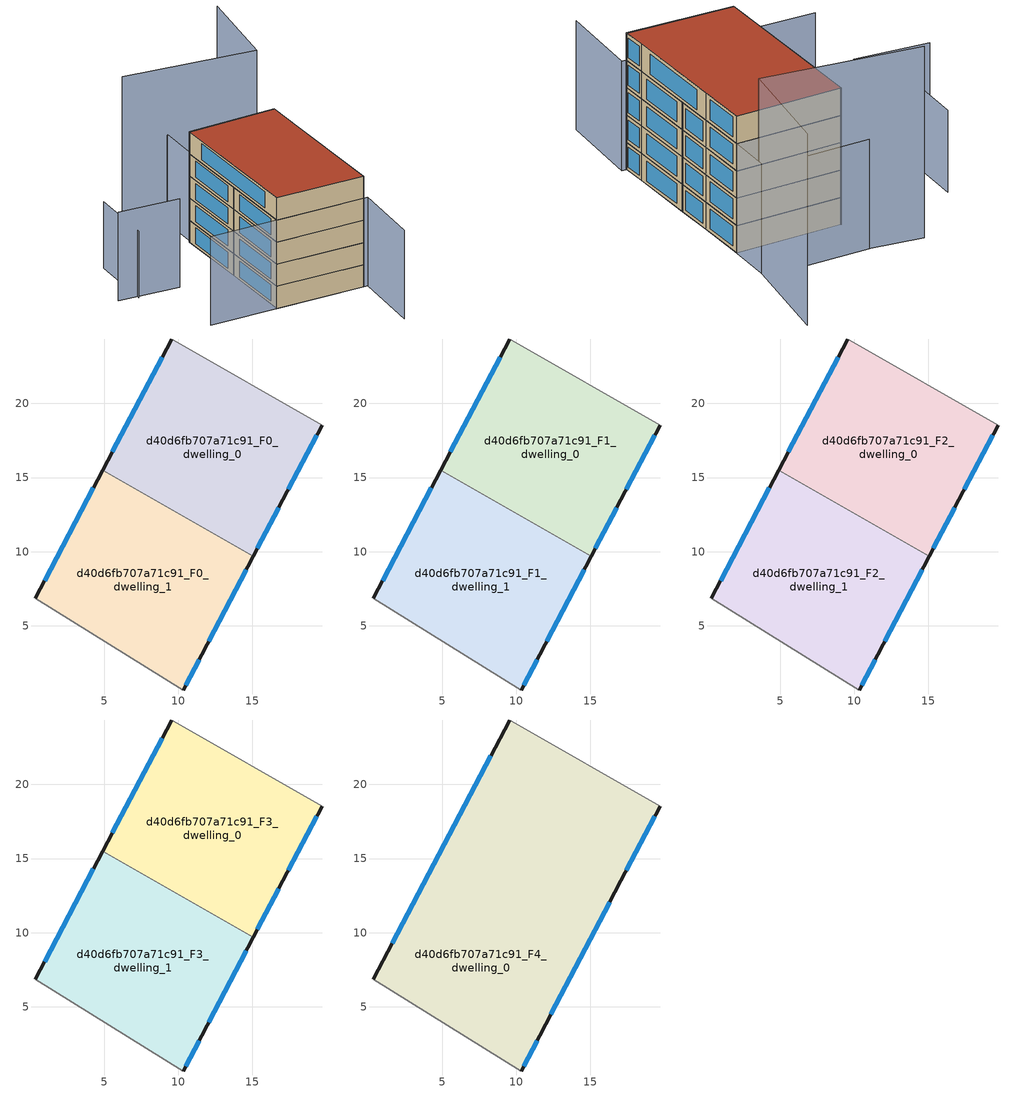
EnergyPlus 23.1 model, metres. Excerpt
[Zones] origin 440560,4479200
d40d6fb707a71c91_F0_dwelling_0
 floor ground (EU_floor_Construction): 17.06,13.51 19.71,18.54 9.7,24.25 9.55,24.35 4.9,15.5 15.06,9.7 z0
 wall outside (EU_wall_Construction): 19.71,18.54 17.06,13.51 15.06,9.7 / 4.9,15.5 9.55,24.35 z0:3
 wall adiabatic (EU_wall_Construction): 9.55,24.35 9.7,24.25 19.71,18.54 z0:3
 wall to d40d6fb707a71c91_F0_dwelling_1 (EU_wall_Construction): 15.06,9.7 4.9,15.5 z0:3
 window (EU_Window_Construction): 19.34,17.84 17.42,14.21 / 16.78,12.98 15.34,10.23 / 5.55,16.73 8.91,23.12 z0.42:2.58
d40d6fb707a71c91_F0_dwelling_1
 floor ground (EU_floor_Construction): 11.57,3.04 15.06,9.7 4.9,15.5 0.36,6.86 10.34,0.67 z0
 wall outside (EU_wall_Construction): 15.06,9.7 11.57,3.04 10.34,0.67 / 0.36,6.86 4.9,15.5 z0:3
 wall adiabatic (EU_wall_Construction): 10.34,0.67 0.36,6.86 z0:3
 window (EU_Window_Construction): 14.58,8.77 12.06,3.96 / 11.4,2.71 10.51,1 / 0.99,8.06 4.27,14.3 z0.42:2.58
d40d6fb707a71c91_F1_dwelling_0
 floor to d40d6fb707a71c91_F0_dwelling_0 (EU_floor_Construction): 17.06,13.51 19.71,18.54 9.7,24.25 9.55,24.35 4.9,15.5 15.06,9.7 z3
 wall outside (EU_wall_Construction): 19.71,18.54 17.06,13.51 15.06,9.7 / 4.9,15.5 9.55,24.35 z3:6
 wall adiabatic (EU_wall_Construction): 9.55,24.35 9.7,24.25 19.71,18.54 z3:6
 wall to d40d6fb707a71c91_F1_dwelling_1 (EU_wall_Construction): 15.06,9.7 4.9,15.5 z3:6
 window (EU_Window_Construction): 19.34,17.84 17.42,14.21 / 16.78,12.98 15.34,10.23 / 5.55,16.73 8.91,23.12 z3.42:5.58
d40d6fb707a71c91_F1_dwelling_1
 floor to d40d6fb707a71c91_F0_dwelling_1 (EU_floor_Construction): 11.57,3.04 15.06,9.7 4.9,15.5 0.36,6.86 10.34,0.67 z3
 wall outside (EU_wall_Construction): 15.06,9.7 11.57,3.04 10.34,0.67 / 0.36,6.86 4.9,15.5 z3:6
 wall adiabatic (EU_wall_Construction): 10.34,0.67 0.36,6.86 z3:6
 window (EU_Window_Construction): 14.58,8.77 12.06,3.96 / 11.4,2.71 10.51,1 / 0.99,8.06 4.27,14.3 z3.42:5.58
d40d6fb707a71c91_F2_dwelling_0
 floor to d40d6fb707a71c91_F1_dwelling_0 (EU_floor_Construction): 17.06,13.51 19.71,18.54 9.7,24.25 9.55,24.35 4.9,15.5 15.06,9.7 z6
 wall outside (EU_wall_Construction): 19.71,18.54 17.06,13.51 15.06,9.7 / 4.9,15.5 9.55,24.35 z6:9
 wall adiabatic (EU_wall_Construction): 9.55,24.35 9.7,24.25 19.71,18.54 z6:9
 wall to d40d6fb707a71c91_F2_dwelling_1 (EU_wall_Construction): 15.06,9.7 4.9,15.5 z6:9
 window (EU_Window_Construction): 19.34,17.84 17.42,14.21 / 16.78,12.98 15.34,10.23 / 5.55,16.73 8.91,23.12 z6.42:8.58
d40d6fb707a71c91_F2_dwelling_1
 floor to d40d6fb707a71c91_F1_dwelling_1 (EU_floor_Construction): 11.57,3.04 15.06,9.7 4.9,15.5 0.36,6.86 10.34,0.67 z6
 wall outside (EU_wall_Construction): 15.06,9.7 11.57,3.04 10.34,0.67 / 0.36,6.86 4.9,15.5 z6:9
 wall adiabatic (EU_wall_Construction): 10.34,0.67 0.36,6.86 z6:9
 window (EU_Window_Construction): 14.58,8.77 12.06,3.96 / 11.4,2.71 10.51,1 / 0.99,8.06 4.27,14.3 z6.42:8.58
d40d6fb707a71c91_F3_dwelling_0
 floor to d40d6fb707a71c91_F2_dwelling_0 (EU_floor_Construction): 17.06,13.51 19.71,18.54 9.7,24.25 9.55,24.35 4.9,15.5 15.06,9.7 z9
 wall outside (EU_wall_Construction): 19.71,18.54 17.06,13.51 15.06,9.7 / 4.9,15.5 9.55,24.35 z9:12
 wall adiabatic (EU_wall_Construction): 9.55,24.35 9.7,24.25 19.71,18.54 z9:12
 wall to d40d6fb707a71c91_F3_dwelling_1 (EU_wall_Construction): 15.06,9.7 4.9,15.5 z9:12
 window (EU_Window_Construction): 19.34,17.84 17.42,14.21 / 16.78,12.98 15.34,10.23 / 5.55,16.73 8.91,23.12 z9.42:11.58
d40d6fb707a71c91_F3_dwelling_1
 floor to d40d6fb707a71c91_F2_dwelling_1 (EU_floor_Construction): 11.57,3.04 15.06,9.7 4.9,15.5 0.36,6.86 10.34,0.67 z9
 wall outside (EU_wall_Construction): 15.06,9.7 11.57,3.04 10.34,0.67 / 0.36,6.86 4.9,15.5 z9:12
 wall adiabatic (EU_wall_Construction): 10.34,0.67 0.36,6.86 z9:12
 window (EU_Window_Construction): 14.58,8.77 12.06,3.96 / 11.4,2.71 10.51,1 / 0.99,8.06 4.27,14.3 z9.42:11.58
d40d6fb707a71c91_F4_dwelling_0
 floor to d40d6fb707a71c91_F3_dwelling_0 (EU_floor_Construction): 17.06,13.51 19.71,18.54 9.7,24.25 9.55,24.35 4.9,15.5 15.06,9.7 z12
 floor to d40d6fb707a71c91_F3_dwelling_1 (EU_floor_Construction): 11.57,3.04 15.06,9.7 4.9,15.5 0.36,6.86 10.34,0.67 z12
 wall outside (EU_wall_Construction): 0.36,6.86 9.55,24.35 / 19.71,18.54 17.06,13.51 11.57,3.04 10.34,0.67 z12:15
 wall adiabatic (EU_wall_Construction): 9.55,24.35 9.7,24.25 19.71,18.54 / 10.34,0.67 0.36,6.86 z12:15
 window (EU_Window_Construction): 1.64,9.29 8.28,21.92 / 19.34,17.84 17.42,14.21 / 16.3,12.06 12.33,4.49 / 11.4,2.71 10.51,1 z12.42:14.58
 roof outside (EU_roof_Construction): 19.71,18.54 17.06,13.51 11.57,3.04 10.34,0.67 0.36,6.86 9.55,24.35 9.7,24.25 z15
shading: -7.23,11.58 10.78,0.4 / 10.78,0.4 5.82,-7.6 / -7.53,24.19 -0.89,19.57 / 19.71,18.54 9.7,24.25 / 9.7,24.25 12.47,29.11 / 12.47,29.11 22.48,23.4 / 22.48,23.4 19.71,18.54 z0:12; -1.33,29.86 -5.65,22.49 z0:9; 29,31.85 21.68,22.15 / 21.68,22.15 7.83,32.61 z0:21
[Building]
EU S2 Campaign: North Axis=0; Terrain=City; Solar Distribution=FullExterior
[Site:Location]
Madrid: Latitude=40.5; Longitude=-3.5; Time Zone=1; Elevation=609
[SizingPeriod:WeatherFileDays]
AnnualSizingPeriod: Begin Month=1; Begin Day of Month=1; End Month=12; End Day of Month=31; Day of Week for Start Day=Monday; Use Weather File Daylight Saving Period=No; Use Weather File Rain and Snow Indicators=No
[MATERIAL]
EU_InternalMass_Material: Roughness=MediumRough; Thickness=0.1; Conductivity=1; Density=1800; Specific Heat=900; Thermal Absorptance=0.9; Solar Absorptance=0.7; Visible Absorptance=0.7
[MATERIAL:NOMASS] Roughness=MediumRough; Thermal Absorptance=0.9; Solar Absorptance=0.7; Visible Absorptance=0.7
Name | Thermal Resistance
EU_wall_NoMass | 1.60022
EU_roof_NoMass | 1.57597
EU_floor_NoMass | 0.470652
[WINDOWMATERIAL:SIMPLEGLAZINGSYSTEM]
EU_Window_SimpleGlazing: UFactor=3.28802; Solar Heat Gain Coefficient=0.85; Visible Transmittance=0.85
[CONSTRUCTION]
EU_wall_Construction: EU_wall_NoMass
EU_roof_Construction: EU_roof_NoMass
EU_floor_Construction: EU_floor_NoMass
EU_InternalMass_Construction: EU_InternalMass_Material
EU_Window_Construction: EU_Window_SimpleGlazing
[ZONE] Type=1; Multiplier=1; Ceiling Height=autocalculate; Floor Area=autocalculate; Part of Total Floor Area=Yes
Name | Volume
d40d6fb707a71c91_F0_dwelling_0 | 350.024
d40d6fb707a71c91_F1_dwelling_0; d40d6fb707a71c91_F2_dwelling_0; d40d6fb707a71c91_F3_dwelling_0 | 350.025
d40d6fb707a71c91_F4_dwelling_0 | 700.054
d40d6fb707a71c91_F0_dwelling_1; d40d6fb707a71c91_F1_dwelling_1; d40d6fb707a71c91_F2_dwelling_1; d40d6fb707a71c91_F3_dwelling_1 | 350.028
[INTERNALMASS] Construction=EU_InternalMass_Construction
Name | Zone or ZoneList | Surface Area
d40d6fb707a71c91_F0_dwelling_0_EU_InternalMass | d40d6fb707a71c91_F0_dwelling_0 | 116.675
d40d6fb707a71c91_F0_dwelling_1_EU_InternalMass | d40d6fb707a71c91_F0_dwelling_1 | 116.676
d40d6fb707a71c91_F1_dwelling_0_EU_InternalMass | d40d6fb707a71c91_F1_dwelling_0 | 116.675
d40d6fb707a71c91_F1_dwelling_1_EU_InternalMass | d40d6fb707a71c91_F1_dwelling_1 | 116.676
d40d6fb707a71c91_F2_dwelling_0_EU_InternalMass | d40d6fb707a71c91_F2_dwelling_0 | 116.675
d40d6fb707a71c91_F2_dwelling_1_EU_InternalMass | d40d6fb707a71c91_F2_dwelling_1 | 116.676
d40d6fb707a71c91_F3_dwelling_0_EU_InternalMass | d40d6fb707a71c91_F3_dwelling_0 | 116.675
d40d6fb707a71c91_F3_dwelling_1_EU_InternalMass | d40d6fb707a71c91_F3_dwelling_1 | 116.676
d40d6fb707a71c91_F4_dwelling_0_EU_InternalMass | d40d6fb707a71c91_F4_dwelling_0 | 233.353
[OTHEREQUIPMENT] Fuel Type=Electricity; Design Level Calculation Method=Watts/Area; Power per Zone Floor Area=1; Fraction Latent=0; Fraction Radiant=0; Fraction Lost=0; Carbon Dioxide Generation Rate=0; EndUse Subcategory=EU_Step8_InternalGains
Name | Zone or ZoneList or Space or SpaceList | Schedule
EU_Step8_InternalGain_d40d6fb707a71c91_F0_dwelling_0_f000 | d40d6fb707a71c91_F0_dwelling_0 | EU_Step8_GainSchedule_d40d6fb707a71c91_F0_dwelling_0_f000
EU_Step8_InternalGain_d40d6fb707a71c91_F0_dwelling_1_f000 | d40d6fb707a71c91_F0_dwelling_1 | EU_Step8_GainSchedule_d40d6fb707a71c91_F0_dwelling_1_f000
EU_Step8_InternalGain_d40d6fb707a71c91_F1_dwelling_0_f000 | d40d6fb707a71c91_F1_dwelling_0 | EU_Step8_GainSchedule_d40d6fb707a71c91_F1_dwelling_0_f000
EU_Step8_InternalGain_d40d6fb707a71c91_F1_dwelling_1_f000 | d40d6fb707a71c91_F1_dwelling_1 | EU_Step8_GainSchedule_d40d6fb707a71c91_F1_dwelling_1_f000
EU_Step8_InternalGain_d40d6fb707a71c91_F2_dwelling_0_f000 | d40d6fb707a71c91_F2_dwelling_0 | EU_Step8_GainSchedule_d40d6fb707a71c91_F2_dwelling_0_f000
EU_Step8_InternalGain_d40d6fb707a71c91_F2_dwelling_1_f000 | d40d6fb707a71c91_F2_dwelling_1 | EU_Step8_GainSchedule_d40d6fb707a71c91_F2_dwelling_1_f000
EU_Step8_InternalGain_d40d6fb707a71c91_F3_dwelling_0_f000 | d40d6fb707a71c91_F3_dwelling_0 | EU_Step8_GainSchedule_d40d6fb707a71c91_F3_dwelling_0_f000
EU_Step8_InternalGain_d40d6fb707a71c91_F3_dwelling_1_f000 | d40d6fb707a71c91_F3_dwelling_1 | EU_Step8_GainSchedule_d40d6fb707a71c91_F3_dwelling_1_f000
EU_Step8_InternalGain_d40d6fb707a71c91_F4_dwelling_0_f000 | d40d6fb707a71c91_F4_dwelling_0 | EU_Step8_GainSchedule_d40d6fb707a71c91_F4_dwelling_0_f000
[ZONEVENTILATION:DESIGNFLOWRATE] Schedule=EU_AlwaysOn; Design Flow Rate Calculation Method=AirChanges/Hour; Air Changes per Hour=0.480704; Ventilation Type=Natural; Fan Pressure Rise=0; Fan Total Efficiency=1; Constant Term Coefficient=1; Temperature Term Coefficient=0; Velocity Term Coefficient=0; Velocity Squared Term Coefficient=0; Minimum Indoor Temperature=-100; Maximum Indoor Temperature=100; Delta Temperature=-100; Minimum Outdoor Temperature=-100; Maximum Outdoor Temperature=100; Maximum Wind Speed=40
Name | Zone or ZoneList or Space or SpaceList
EU_ConstantAir_d40d6fb707a71c91_F0_dwelling_0 | d40d6fb707a71c91_F0_dwelling_0
EU_ConstantAir_d40d6fb707a71c91_F0_dwelling_1 | d40d6fb707a71c91_F0_dwelling_1
EU_ConstantAir_d40d6fb707a71c91_F1_dwelling_0 | d40d6fb707a71c91_F1_dwelling_0
EU_ConstantAir_d40d6fb707a71c91_F1_dwelling_1 | d40d6fb707a71c91_F1_dwelling_1
EU_ConstantAir_d40d6fb707a71c91_F2_dwelling_0 | d40d6fb707a71c91_F2_dwelling_0
EU_ConstantAir_d40d6fb707a71c91_F2_dwelling_1 | d40d6fb707a71c91_F2_dwelling_1
EU_ConstantAir_d40d6fb707a71c91_F3_dwelling_0 | d40d6fb707a71c91_F3_dwelling_0
EU_ConstantAir_d40d6fb707a71c91_F3_dwelling_1 | d40d6fb707a71c91_F3_dwelling_1
EU_ConstantAir_d40d6fb707a71c91_F4_dwelling_0 | d40d6fb707a71c91_F4_dwelling_0
[HVACTEMPLATE:THERMOSTAT] Constant Heating Setpoint=20; Constant Cooling Setpoint=50
EU_HeatOnly_d40d6fb707a71c91_F0_dwelling_0; EU_HeatOnly_d40d6fb707a71c91_F0_dwelling_1; EU_HeatOnly_d40d6fb707a71c91_F1_dwelling_0; EU_HeatOnly_d40d6fb707a71c91_F1_dwelling_1; EU_HeatOnly_d40d6fb707a71c91_F2_dwelling_0; EU_HeatOnly_d40d6fb707a71c91_F2_dwelling_1; EU_HeatOnly_d40d6fb707a71c91_F3_dwelling_0; EU_HeatOnly_d40d6fb707a71c91_F3_dwelling_1; EU_HeatOnly_d40d6fb707a71c91_F4_dwelling_0
[HVACTEMPLATE:ZONE:IDEALLOADSAIRSYSTEM] System Availability Schedule=EU_AlwaysOn; Maximum Heating Supply Air Temperature=50; Minimum Cooling Supply Air Temperature=13; Maximum Heating Supply Air Humidity Ratio=0.0156; Minimum Cooling Supply Air Humidity Ratio=0.0077; Heating Limit=NoLimit; Cooling Limit=NoLimit; Heating Availability Schedule=EU_AlwaysOn; Cooling Availability Schedule=EU_CoolingOff; Dehumidification Control Type=ConstantSensibleHeatRatio; Cooling Sensible Heat Ratio=0.7; Dehumidification Setpoint=60; Humidification Control Type=None; Humidification Setpoint=30; Outdoor Air Method=None; Outdoor Air Flow Rate per Person=0.00944; Outdoor Air Flow Rate per Zone Floor Area=0; Outdoor Air Flow Rate per Zone=0; Demand Controlled Ventilation Type=None; Outdoor Air Economizer Type=NoEconomizer; Heat Recovery Type=None; Sensible Heat Recovery Effectiveness=0.7; Latent Heat Recovery Effectiveness=0.65
Name | Template Thermostat
d40d6fb707a71c91_F0_dwelling_0 | EU_HeatOnly_d40d6fb707a71c91_F0_dwelling_0
d40d6fb707a71c91_F0_dwelling_1 | EU_HeatOnly_d40d6fb707a71c91_F0_dwelling_1
d40d6fb707a71c91_F1_dwelling_0 | EU_HeatOnly_d40d6fb707a71c91_F1_dwelling_0
d40d6fb707a71c91_F1_dwelling_1 | EU_HeatOnly_d40d6fb707a71c91_F1_dwelling_1
d40d6fb707a71c91_F2_dwelling_0 | EU_HeatOnly_d40d6fb707a71c91_F2_dwelling_0
d40d6fb707a71c91_F2_dwelling_1 | EU_HeatOnly_d40d6fb707a71c91_F2_dwelling_1
d40d6fb707a71c91_F3_dwelling_0 | EU_HeatOnly_d40d6fb707a71c91_F3_dwelling_0
d40d6fb707a71c91_F3_dwelling_1 | EU_HeatOnly_d40d6fb707a71c91_F3_dwelling_1
d40d6fb707a71c91_F4_dwelling_0 | EU_HeatOnly_d40d6fb707a71c91_F4_dwelling_0
[SIZING:ZONE] Zone Cooling Design Supply Air Temperature Input Method=SupplyAirTemperature; Zone Cooling Design Supply Air Temperature=13; Zone Heating Design Supply Air Temperature Input Method=SupplyAirTemperature; Zone Heating Design Supply Air Temperature=50; Zone Cooling Design Supply Air Humidity Ratio=0.008; Zone Heating Design Supply Air Humidity Ratio=0.008; Cooling Design Air Flow Method=DesignDay; Cooling Design Air Flow Rate=0; Cooling Minimum Air Flow per Zone Floor Area=0.000762; Cooling Minimum Air Flow=0; Cooling Minimum Air Flow Fraction=0.2; Heating Design Air Flow Method=DesignDay; Heating Design Air Flow Rate=0; Heating Maximum Air Flow per Zone Floor Area=0.002032; Heating Maximum Air Flow=0.141576; Heating Maximum Air Flow Fraction=0.3; Account for Dedicated Outdoor Air System=No; Dedicated Outdoor Air System Control Strategy=NeutralSupplyAir; Dedicated Outdoor Air Low Setpoint Temperature for Design=autosize; Dedicated Outdoor Air High Setpoint Temperature for Design=autosize; Zone Load Sizing Method=Sensible Load Only No Latent Load; Zone Latent Cooling Design Supply Air Humidity Ratio Input Method=HumidityRatioDifference; Zone Cooling Design Supply Air Humidity Ratio Difference=0.005; Zone Latent Heating Design Supply Air Humidity Ratio Input Method=HumidityRatioDifference; Zone Humidification Design Supply Air Humidity Ratio Difference=0.005
d40d6fb707a71c91_F0_dwelling_0; d40d6fb707a71c91_F0_dwelling_1; d40d6fb707a71c91_F1_dwelling_0; d40d6fb707a71c91_F1_dwelling_1; d40d6fb707a71c91_F2_dwelling_0; d40d6fb707a71c91_F2_dwelling_1; d40d6fb707a71c91_F3_dwelling_0; d40d6fb707a71c91_F3_dwelling_1; d40d6fb707a71c91_F4_dwelling_0
[SCHEDULE:CONSTANT]
Name | Hourly Value
EU_AlwaysOn | 1
EU_CoolingOff | 0
[SCHEDULE:FILE] Column Number=1; Rows to Skip at Top=0; Number of Hours of Data=8760; Column Separator=Comma; Interpolate to Timestep=No; Minutes per Item=60; Adjust Schedule for Daylight Savings=Yes
Name | File
EU_Step8_GainSchedule_d40d6fb707a71c91_F0_dwelling_0_f000 | ../../schedules/d40d6fb707a71c91/d40d6fb707a71c91_F0_dwelling_0_f000_gain.csv
EU_Step8_GainSchedule_d40d6fb707a71c91_F0_dwelling_1_f000 | ../../schedules/d40d6fb707a71c91/d40d6fb707a71c91_F0_dwelling_1_f000_gain.csv
EU_Step8_GainSchedule_d40d6fb707a71c91_F1_dwelling_0_f000 | ../../schedules/d40d6fb707a71c91/d40d6fb707a71c91_F1_dwelling_0_f000_gain.csv
EU_Step8_GainSchedule_d40d6fb707a71c91_F1_dwelling_1_f000 | ../../schedules/d40d6fb707a71c91/d40d6fb707a71c91_F1_dwelling_1_f000_gain.csv
EU_Step8_GainSchedule_d40d6fb707a71c91_F2_dwelling_0_f000 | ../../schedules/d40d6fb707a71c91/d40d6fb707a71c91_F2_dwelling_0_f000_gain.csv
EU_Step8_GainSchedule_d40d6fb707a71c91_F2_dwelling_1_f000 | ../../schedules/d40d6fb707a71c91/d40d6fb707a71c91_F2_dwelling_1_f000_gain.csv
EU_Step8_GainSchedule_d40d6fb707a71c91_F3_dwelling_0_f000 | ../../schedules/d40d6fb707a71c91/d40d6fb707a71c91_F3_dwelling_0_f000_gain.csv
EU_Step8_GainSchedule_d40d6fb707a71c91_F3_dwelling_1_f000 | ../../schedules/d40d6fb707a71c91/d40d6fb707a71c91_F3_dwelling_1_f000_gain.csv
EU_Step8_GainSchedule_d40d6fb707a71c91_F4_dwelling_0_f000 | ../../schedules/d40d6fb707a71c91/d40d6fb707a71c91_F4_dwelling_0_f000_gain.csv
